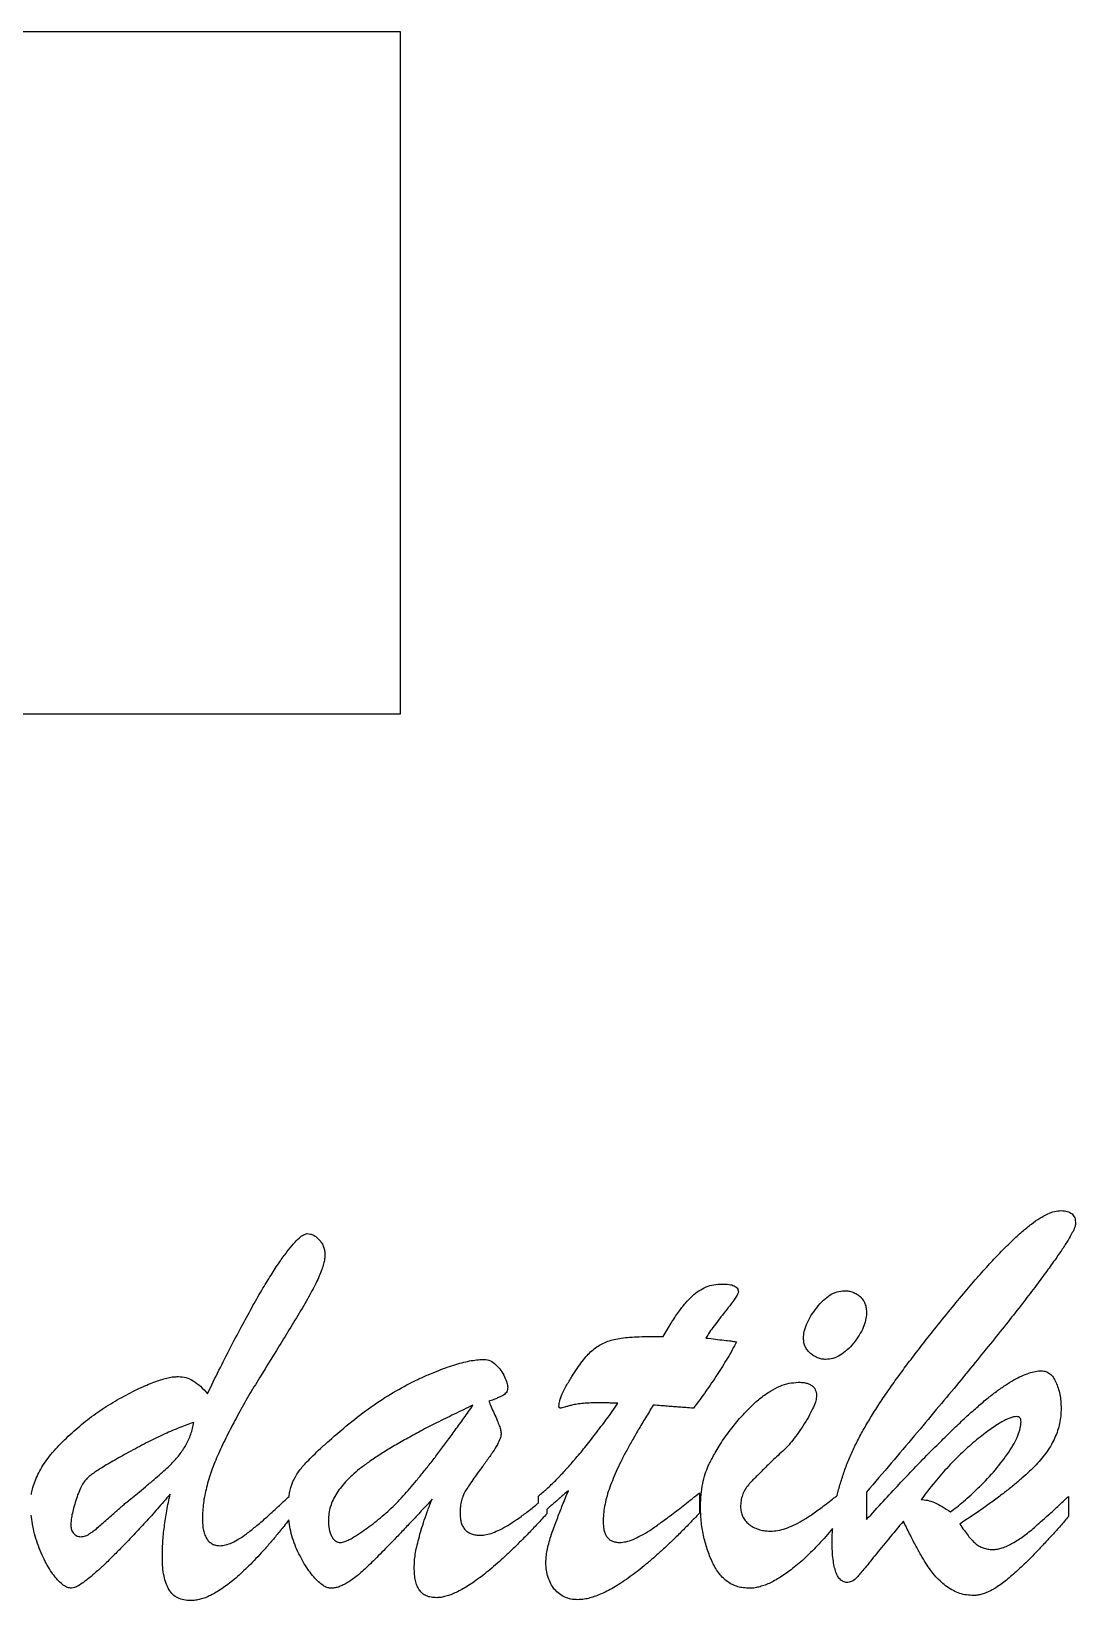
# Model space of a CAD drawing. Header units: millimetres. Extents: x 0 to 216, y -15 to 156.
# Drawn here: x 110.07 to 118.94, y 120.72 to 134.05 of the extents above; entities that cross this region are included whole.
import ezdxf

# ---------------------------------------------------------------- set-up
doc = ezdxf.new("R2010")
doc.units = ezdxf.units.MM

msp = doc.modelspace()

# ---------------------------------------------------------------- linework, layer by layer
at = {"color": 7, "linetype": 'Continuous', "lineweight": 25}
for p, q in [((102.8, 134.048), (113.2, 134.048)), ((113.2, 134.048), (113.2, 128.248)), ((113.2, 128.248), (102.8, 128.248)), ((115.324, 122.96), (115.434, 122.96)), ((114.374, 121.547), (114.374, 121.605)), ((115.742, 121.633), (115.742, 121.46)), ((117.16, 121.638), (117.16, 121.405)), ((118.876, 121.602), (118.876, 121.432)), ((114.444, 121.491), (114.444, 121.453))]:
    msp.add_line(p, q, dxfattribs=at)
for points, knots in [([(117.72, 123.001), (117.765, 123.057), (117.852, 123.165), (117.978, 123.317), (118.094, 123.453), (118.201, 123.574), (118.301, 123.679), (118.392, 123.772), (118.478, 123.849), (118.556, 123.914), (118.628, 123.965), (118.695, 124.001), (118.755, 124.025), (118.794, 124.028), (118.812, 124.03)], [0, 0, 0, 0, 0.142015, 0.271451, 0.388717, 0.494175, 0.588589, 0.673806, 0.749613, 0.815801, 0.873407, 0.923089, 0.96436, 1, 1, 1, 1]), ([(118.812, 124.03), (118.831, 124.029), (118.864, 124.027), (118.907, 124.006), (118.932, 123.966), (118.934, 123.936), (118.935, 123.919)], [0, 0, 0, 0, 0.288603, 0.521307, 0.742768, 1, 1, 1, 1]), ([(118.935, 123.919), (118.934, 123.909), (118.929, 123.882), (118.904, 123.836), (118.869, 123.774), (118.819, 123.696), (118.755, 123.604), (118.676, 123.496), (118.585, 123.372), (118.478, 123.233), (118.359, 123.08), (118.225, 122.914), (118.079, 122.734), (117.921, 122.54), (117.749, 122.334), (117.564, 122.113), (117.366, 121.88), (117.23, 121.72), (117.16, 121.638)], [0, 0, 0, 0, 0.0110008, 0.0285908, 0.0533604, 0.085058, 0.1238765, 0.1698497, 0.2230508, 0.2834348, 0.3506438, 0.4241108, 0.504046, 0.5904525, 0.683131, 0.7822859, 0.8880878, 1, 1, 1, 1]), ([(111.564, 122.474), (111.596, 122.541), (111.659, 122.671), (111.755, 122.858), (111.847, 123.036), (111.936, 123.199), (112.021, 123.348), (112.099, 123.477), (112.17, 123.586), (112.234, 123.675), (112.289, 123.743), (112.336, 123.792), (112.374, 123.825), (112.4, 123.832), (112.41, 123.835)], [0, 0, 0, 0, 0.137241, 0.267762, 0.390534, 0.507069, 0.61363, 0.706894, 0.787189, 0.854389, 0.90906, 0.950869, 0.980711, 1, 1, 1, 1]), ([(112.41, 123.835), (112.419, 123.834), (112.438, 123.832), (112.465, 123.822), (112.491, 123.804), (112.514, 123.78), (112.536, 123.753), (112.55, 123.722), (112.56, 123.689), (112.561, 123.667), (112.561, 123.656)], [0, 0, 0, 0, 0.107625, 0.218183, 0.337293, 0.4713, 0.608698, 0.739827, 0.869172, 1, 1, 1, 1]), ([(112.561, 123.656), (112.561, 123.644), (112.559, 123.617), (112.549, 123.575), (112.534, 123.527), (112.512, 123.472), (112.485, 123.412), (112.45, 123.347), (112.411, 123.275), (112.319, 123.118), (112.175, 122.882), (112.014, 122.623), (111.89, 122.419), (111.806, 122.266), (111.728, 122.116), (111.657, 121.968), (111.596, 121.823), (111.554, 121.682), (111.526, 121.546), (111.522, 121.457), (111.521, 121.414)], [0, 0, 0, 0, 0.01465, 0.031773, 0.052167, 0.075381, 0.101787, 0.131579, 0.164253, 0.20051, 0.349801, 0.495919, 0.567122, 0.636695, 0.70485, 0.771241, 0.834275, 0.893066, 0.948185, 1, 1, 1, 1]), ([(115.434, 122.96), (115.455, 122.998), (115.496, 123.069), (115.56, 123.163), (115.618, 123.242), (115.677, 123.303), (115.735, 123.35), (115.797, 123.383), (115.863, 123.403), (115.909, 123.405), (115.931, 123.406)], [0, 0, 0, 0, 0.185679, 0.348565, 0.487444, 0.604478, 0.707686, 0.805411, 0.902276, 1, 1, 1, 1]), ([(116.072, 123.342), (116.07, 123.335), (116.065, 123.314), (116.041, 123.28), (116.007, 123.231), (115.961, 123.174), (115.912, 123.112), (115.867, 123.053), (115.828, 122.999), (115.806, 122.963), (115.796, 122.947)], [0, 0, 0, 0, 0.047682, 0.131441, 0.255208, 0.416348, 0.588512, 0.742091, 0.880645, 1, 1, 1, 1]), ([(115.931, 123.406), (115.952, 123.405), (115.988, 123.405), (116.033, 123.394), (116.066, 123.373), (116.07, 123.352), (116.072, 123.342)], [0, 0, 0, 0, 0.363888, 0.633669, 0.825588, 1, 1, 1, 1]), ([(116.625, 122.944), (116.626, 122.964), (116.629, 123.007), (116.653, 123.071), (116.688, 123.139), (116.736, 123.205), (116.79, 123.267), (116.848, 123.314), (116.909, 123.343), (116.951, 123.347), (116.971, 123.349)], [0, 0, 0, 0, 0.105457, 0.222894, 0.354594, 0.503997, 0.652367, 0.781838, 0.894019, 1, 1, 1, 1]), ([(116.971, 123.349), (116.984, 123.348), (117.009, 123.347), (117.045, 123.338), (117.077, 123.322), (117.107, 123.301), (117.131, 123.273), (117.148, 123.239), (117.159, 123.2), (117.159, 123.172), (117.16, 123.158)], [0, 0, 0, 0, 0.128311, 0.24755, 0.365329, 0.483721, 0.602881, 0.72403, 0.856681, 1, 1, 1, 1]), ([(117.16, 123.158), (117.158, 123.138), (117.155, 123.096), (117.133, 123.033), (117.097, 122.969), (117.051, 122.903), (116.998, 122.844), (116.939, 122.8), (116.877, 122.77), (116.834, 122.767), (116.813, 122.766)], [0, 0, 0, 0, 0.104356, 0.220566, 0.350666, 0.498547, 0.645242, 0.772319, 0.888631, 1, 1, 1, 1]), ([(114.659, 122.62), (114.674, 122.643), (114.701, 122.687), (114.744, 122.747), (114.785, 122.797), (114.826, 122.839), (114.869, 122.872), (114.915, 122.9), (114.964, 122.921), (115.019, 122.936), (115.081, 122.947), (115.152, 122.955), (115.234, 122.959), (115.293, 122.96), (115.324, 122.96)], [0, 0, 0, 0, 0.1024516, 0.1936137, 0.2751792, 0.3463398, 0.4126212, 0.479052, 0.5453742, 0.6144915, 0.6906627, 0.7805152, 0.8832084, 1, 1, 1, 1]), ([(115.796, 122.947), (115.823, 122.944), (115.874, 122.938), (115.946, 122.929), (116.006, 122.923), (116.041, 122.918), (116.057, 122.916)], [0, 0, 0, 0, 0.313991, 0.59004, 0.822416, 1, 1, 1, 1]), ([(116.813, 122.766), (116.802, 122.766), (116.779, 122.767), (116.747, 122.778), (116.715, 122.793), (116.684, 122.815), (116.658, 122.841), (116.639, 122.873), (116.627, 122.907), (116.626, 122.932), (116.625, 122.944)], [0, 0, 0, 0, 0.117025, 0.236011, 0.356841, 0.489859, 0.622851, 0.746408, 0.869538, 1, 1, 1, 1]), ([(116.912, 121.61), (116.915, 121.627), (116.928, 121.679), (116.954, 121.765), (116.99, 121.87), (117.034, 121.973), (117.084, 122.076), (117.14, 122.18), (117.204, 122.287), (117.274, 122.399), (117.353, 122.513), (117.437, 122.631), (117.527, 122.752), (117.622, 122.876), (117.687, 122.959), (117.72, 123.001)], [0.1970855, 0.1970855, 0.1970855, 0.1970855, 0.2218376, 0.2766843, 0.3312622, 0.3867036, 0.442698, 0.5009092, 0.5624238, 0.6278233, 0.6965448, 0.7685282, 0.8429714, 0.9202002, 1, 1, 1, 1]), ([(116.057, 122.916), (116.032, 122.869), (115.98, 122.774), (115.891, 122.635), (115.796, 122.492), (115.726, 122.398), (115.69, 122.351)], [0, 0, 0, 0, 0.235937, 0.480293, 0.735792, 1, 1, 1, 1]), ([(112.596, 122.074), (112.659, 122.129), (112.782, 122.237), (112.972, 122.379), (113.16, 122.499), (113.315, 122.58), (113.435, 122.635), (113.519, 122.669), (113.598, 122.699), (113.671, 122.723), (113.739, 122.741), (113.802, 122.756), (113.86, 122.763), (113.897, 122.765), (113.914, 122.766)], [0, 0, 0, 0, 0.167326, 0.324, 0.470183, 0.607335, 0.671794, 0.731437, 0.786707, 0.837966, 0.884226, 0.926846, 0.965315, 1, 1, 1, 1]), ([(113.914, 122.766), (113.932, 122.763), (113.969, 122.758), (114.016, 122.72), (114.057, 122.674), (114.085, 122.62), (114.107, 122.572), (114.111, 122.542), (114.113, 122.53)], [0, 0, 0, 0, 0.1605, 0.335731, 0.53023, 0.723208, 0.889703, 1, 1, 1, 1]), ([(117.16, 121.405), (117.207, 121.456), (117.299, 121.557), (117.433, 121.702), (117.561, 121.836), (117.681, 121.961), (117.796, 122.074), (117.901, 122.178), (118.001, 122.272), (118.093, 122.355), (118.179, 122.429), (118.26, 122.492), (118.337, 122.546), (118.408, 122.59), (118.474, 122.624), (118.536, 122.649), (118.592, 122.666), (118.629, 122.668), (118.646, 122.668)], [0, 0, 0, 0, 0.106208, 0.206147, 0.299803, 0.387468, 0.46861, 0.543786, 0.612749, 0.675251, 0.732155, 0.784127, 0.831508, 0.873898, 0.911315, 0.944382, 0.973801, 1, 1, 1, 1]), ([(118.646, 122.668), (118.659, 122.667), (118.684, 122.665), (118.718, 122.645), (118.748, 122.614), (118.77, 122.571), (118.788, 122.522), (118.804, 122.468), (118.81, 122.41), (118.812, 122.37), (118.812, 122.349)], [0, 0, 0, 0, 0.095807, 0.190834, 0.29591, 0.419425, 0.555616, 0.695583, 0.843504, 1, 1, 1, 1]), ([(110.068, 121.617), (110.071, 121.632), (110.078, 121.668), (110.096, 121.726), (110.123, 121.788), (110.156, 121.851), (110.199, 121.913), (110.247, 121.976), (110.324, 122.059), (110.428, 122.158), (110.561, 122.268), (110.704, 122.368), (110.828, 122.44), (110.927, 122.491), (110.997, 122.526), (111.062, 122.554), (111.122, 122.578), (111.178, 122.596), (111.229, 122.609), (111.274, 122.619), (111.304, 122.619), (111.317, 122.62)], [0.044796, 0.044796, 0.044796, 0.044796, 0.071149, 0.1082204, 0.1467754, 0.1870178, 0.2297156, 0.2750392, 0.3230945, 0.4218848, 0.520497, 0.6186293, 0.7178644, 0.7656386, 0.8099272, 0.8504129, 0.8871116, 0.920342, 0.9502335, 0.9766123, 1, 1, 1, 1]), ([(111.317, 122.62), (111.339, 122.618), (111.382, 122.614), (111.446, 122.584), (111.508, 122.537), (111.545, 122.496), (111.564, 122.474)], [0, 0, 0, 0, 0.215417, 0.443105, 0.702033, 1, 1, 1, 1]), ([(114.113, 122.53), (114.112, 122.516), (114.109, 122.489), (114.082, 122.464), (114.054, 122.45), (114.026, 122.437), (113.992, 122.423), (113.966, 122.415), (113.952, 122.41)], [0, 0, 0, 0, 0.188284, 0.367976, 0.480046, 0.623705, 0.794701, 1, 1, 1, 1]), ([(114.548, 122.367), (114.55, 122.383), (114.554, 122.419), (114.578, 122.477), (114.612, 122.546), (114.642, 122.594), (114.659, 122.62)], [0, 0, 0, 0, 0.170559, 0.393615, 0.667553, 1, 1, 1, 1]), ([(115.916, 122.044), (115.946, 122.086), (116.002, 122.165), (116.089, 122.273), (116.175, 122.364), (116.259, 122.439), (116.342, 122.496), (116.422, 122.54), (116.501, 122.566), (116.554, 122.569), (116.579, 122.571)], [0, 0, 0, 0, 0.1744, 0.332092, 0.474317, 0.602646, 0.716604, 0.819333, 0.91281, 1, 1, 1, 1]), ([(116.579, 122.571), (116.592, 122.571), (116.614, 122.571), (116.647, 122.566), (116.674, 122.556), (116.696, 122.544), (116.714, 122.528), (116.726, 122.508), (116.734, 122.485), (116.735, 122.468), (116.735, 122.459)], [0, 0, 0, 0, 0.16705, 0.315106, 0.443762, 0.55893, 0.664685, 0.767894, 0.877852, 1, 1, 1, 1]), ([(113.952, 122.41), (113.959, 122.395), (113.974, 122.36), (113.998, 122.306), (114.022, 122.252), (114.041, 122.205), (114.054, 122.166), (114.056, 122.142), (114.057, 122.131)], [0, 0, 0, 0, 0.169387, 0.383119, 0.593507, 0.759957, 0.890078, 1, 1, 1, 1]), ([(114.374, 121.605), (114.398, 121.625), (114.448, 121.668), (114.524, 121.74), (114.603, 121.823), (114.684, 121.917), (114.772, 122.02), (114.86, 122.135), (114.955, 122.259), (115.017, 122.347), (115.049, 122.393)], [0, 0, 0, 0, 0.090584, 0.190776, 0.300757, 0.420251, 0.5498, 0.6897, 0.839354, 1, 1, 1, 1]), ([(114.892, 122.397), (114.868, 122.397), (114.822, 122.396), (114.759, 122.393), (114.705, 122.387), (114.674, 122.38), (114.659, 122.377)], [0, 0, 0, 0, 0.3108732, 0.5833095, 0.8114139, 1, 1, 1, 1]), ([(115.049, 122.393), (115.036, 122.394), (115.011, 122.395), (114.974, 122.395), (114.935, 122.398), (114.907, 122.397), (114.892, 122.397)], [0, 0, 0, 0, 0.242988, 0.475889, 0.713788, 1, 1, 1, 1]), ([(116.735, 122.459), (116.734, 122.444), (116.731, 122.41), (116.707, 122.356), (116.676, 122.29), (116.632, 122.218), (116.584, 122.146), (116.537, 122.082), (116.494, 122.029), (116.463, 122), (116.449, 121.987)], [0, 0, 0, 0, 0.079411, 0.181963, 0.312993, 0.471165, 0.632544, 0.774147, 0.896404, 1, 1, 1, 1]), ([(113.818, 122.377), (113.765, 122.351), (113.662, 122.302), (113.513, 122.229), (113.377, 122.159), (113.253, 122.091), (113.141, 122.027), (113.04, 121.966), (112.952, 121.906), (112.874, 121.851), (112.807, 121.796), (112.749, 121.741), (112.701, 121.686), (112.661, 121.63), (112.629, 121.573), (112.607, 121.516), (112.593, 121.458), (112.591, 121.42), (112.59, 121.401)], [0, 0, 0, 0, 0.10879, 0.20987, 0.303681, 0.390049, 0.469421, 0.541842, 0.606851, 0.664806, 0.717324, 0.765675, 0.810824, 0.852506, 0.891849, 0.929245, 0.965009, 1, 1, 1, 1]), ([(112.791, 121.247), (112.835, 121.275), (112.924, 121.332), (113.05, 121.433), (113.171, 121.544), (113.266, 121.648), (113.34, 121.739), (113.401, 121.812), (113.464, 121.892), (113.53, 121.978), (113.598, 122.069), (113.669, 122.167), (113.743, 122.269), (113.793, 122.34), (113.818, 122.377)], [0, 0, 0, 0, 0.1025271, 0.2068944, 0.3134057, 0.4227338, 0.4805546, 0.5422973, 0.6083552, 0.6787405, 0.7527725, 0.8308606, 0.9135941, 1, 1, 1, 1]), ([(114.659, 122.377), (114.649, 122.374), (114.628, 122.37), (114.6, 122.36), (114.577, 122.355), (114.561, 122.35), (114.549, 122.355), (114.549, 122.363), (114.548, 122.367)], [0, 0, 0, 0, 0.264998, 0.515451, 0.711959, 0.836091, 0.904714, 1, 1, 1, 1]), ([(115.349, 122.377), (115.327, 122.341), (115.284, 122.271), (115.223, 122.169), (115.168, 122.073), (115.118, 121.983), (115.073, 121.897), (115.035, 121.815), (115.002, 121.737), (114.973, 121.662), (114.951, 121.59), (114.936, 121.52), (114.925, 121.452), (114.924, 121.408), (114.924, 121.386)], [0, 0, 0, 0, 0.115956, 0.224624, 0.326621, 0.421036, 0.508858, 0.592021, 0.669739, 0.742678, 0.811174, 0.87673, 0.939358, 1, 1, 1, 1]), ([(115.69, 122.351), (115.668, 122.353), (115.628, 122.356), (115.572, 122.36), (115.521, 122.364), (115.469, 122.368), (115.412, 122.373), (115.371, 122.375), (115.349, 122.377)], [0, 0, 0, 0, 0.191619, 0.3519, 0.494463, 0.641454, 0.804118, 1, 1, 1, 1]), ([(118.436, 122.28), (118.427, 122.279), (118.407, 122.277), (118.375, 122.267), (118.339, 122.251), (118.298, 122.23), (118.254, 122.201), (118.204, 122.167), (118.151, 122.126), (118.072, 122.064), (117.971, 121.975), (117.853, 121.855), (117.736, 121.722), (117.662, 121.625), (117.624, 121.575)], [0, 0, 0, 0, 0.025187, 0.054893, 0.091325, 0.133007, 0.181433, 0.236407, 0.29746, 0.365769, 0.512102, 0.666004, 0.828624, 1, 1, 1, 1]), ([(118.812, 122.349), (118.812, 122.328), (118.811, 122.286), (118.801, 122.222), (118.784, 122.16), (118.76, 122.1), (118.73, 122.04), (118.694, 121.982), (118.65, 121.925), (118.6, 121.869), (118.543, 121.813), (118.479, 121.755), (118.409, 121.695), (118.331, 121.634), (118.247, 121.569), (118.154, 121.503), (118.056, 121.435), (117.987, 121.39), (117.952, 121.367)], [0, 0, 0, 0, 0.0469629, 0.0938792, 0.1407524, 0.1881449, 0.2368454, 0.2875167, 0.3401237, 0.394709, 0.4531517, 0.5164119, 0.5841318, 0.6568696, 0.7353888, 0.8186146, 0.9069131, 1, 1, 1, 1]), ([(118.472, 122.236), (118.472, 122.243), (118.471, 122.254), (118.465, 122.269), (118.451, 122.278), (118.441, 122.279), (118.436, 122.28)], [0, 0, 0, 0, 0.297244, 0.534817, 0.747636, 1, 1, 1, 1]), ([(111.449, 122.231), (111.409, 122.217), (111.326, 122.187), (111.197, 122.131), (111.058, 122.064), (110.939, 122.001), (110.843, 121.948), (110.778, 121.911), (110.719, 121.878), (110.669, 121.847), (110.627, 121.82), (110.592, 121.796), (110.564, 121.776), (110.549, 121.762), (110.542, 121.756)], [0, 0, 0, 0, 0.123762, 0.259596, 0.409748, 0.573473, 0.654559, 0.727749, 0.793327, 0.850394, 0.899621, 0.941056, 0.974332, 1, 1, 1, 1]), ([(110.842, 121.521), (110.851, 121.53), (110.875, 121.55), (110.917, 121.585), (110.973, 121.631), (111.038, 121.684), (111.105, 121.741), (111.166, 121.793), (111.216, 121.838), (111.27, 121.889), (111.327, 121.953), (111.382, 122.037), (111.426, 122.129), (111.442, 122.197), (111.449, 122.231)], [0, 0, 0, 0, 0.039488, 0.0976, 0.172709, 0.266442, 0.362922, 0.446896, 0.517795, 0.576259, 0.679897, 0.783732, 0.889712, 1, 1, 1, 1]), ([(114.057, 122.131), (114.055, 122.119), (114.05, 122.088), (114.023, 122.037), (113.984, 121.973), (113.932, 121.902), (113.878, 121.827), (113.829, 121.761), (113.791, 121.705), (113.759, 121.658), (113.735, 121.614), (113.72, 121.566), (113.71, 121.515), (113.709, 121.479), (113.708, 121.461)], [0, 0, 0, 0, 0.0494, 0.122324, 0.219396, 0.342725, 0.468584, 0.576069, 0.664845, 0.735534, 0.796953, 0.860365, 0.927782, 1, 1, 1, 1]), ([(117.873, 121.471), (117.891, 121.484), (117.929, 121.512), (117.986, 121.561), (118.051, 121.618), (118.143, 121.705), (118.254, 121.823), (118.351, 121.949), (118.413, 122.048), (118.446, 122.116), (118.467, 122.178), (118.471, 122.218), (118.472, 122.236)], [0, 0, 0, 0, 0.065613, 0.142178, 0.228291, 0.326199, 0.526931, 0.716885, 0.804104, 0.879689, 0.944513, 1, 1, 1, 1]), ([(112.257, 121.602), (112.258, 121.616), (112.263, 121.645), (112.277, 121.702), (112.309, 121.774), (112.359, 121.842), (112.413, 121.901), (112.464, 121.953), (112.526, 122.011), (112.571, 122.052), (112.596, 122.074)], [0.1606942, 0.1606942, 0.1606942, 0.1606942, 0.2217152, 0.2835158, 0.4086377, 0.5530103, 0.6394335, 0.7431522, 0.8628045, 1, 1, 1, 1]), ([(115.75, 121.521), (115.751, 121.553), (115.753, 121.617), (115.768, 121.708), (115.788, 121.789), (115.811, 121.85), (115.833, 121.897), (115.857, 121.938), (115.883, 121.989), (115.905, 122.025), (115.916, 122.044)], [0, 0, 0, 0, 0.174658, 0.342885, 0.496217, 0.624269, 0.690696, 0.776056, 0.878487, 1, 1, 1, 1]), ([(116.449, 121.987), (116.431, 121.971), (116.397, 121.939), (116.349, 121.893), (116.305, 121.851), (116.266, 121.813), (116.232, 121.779), (116.203, 121.749), (116.179, 121.723), (116.153, 121.694), (116.127, 121.659), (116.105, 121.613), (116.093, 121.564), (116.091, 121.531), (116.09, 121.514)], [0, 0, 0, 0, 0.118807, 0.228771, 0.327285, 0.416114, 0.495264, 0.562988, 0.62197, 0.670412, 0.754269, 0.835494, 0.916336, 1, 1, 1, 1]), ([(110.542, 121.756), (110.533, 121.746), (110.513, 121.724), (110.489, 121.681), (110.465, 121.628), (110.445, 121.567), (110.428, 121.505), (110.413, 121.448), (110.405, 121.4), (110.404, 121.371), (110.403, 121.357)], [0, 0, 0, 0, 0.095434, 0.208984, 0.344516, 0.501836, 0.658198, 0.794743, 0.907671, 1, 1, 1, 1]), ([(111.247, 121.62), (111.21, 121.579), (111.141, 121.498), (111.038, 121.383), (110.941, 121.279), (110.851, 121.183), (110.766, 121.1), (110.692, 121.025), (110.623, 120.964), (110.565, 120.912), (110.514, 120.874), (110.472, 120.845), (110.439, 120.826), (110.418, 120.823), (110.41, 120.821)], [0, 0, 0, 0, 0.141796, 0.2737906, 0.3964498, 0.5098401, 0.6121376, 0.7024589, 0.7808815, 0.8478894, 0.9027613, 0.9459586, 0.9780164, 1, 1, 1, 1]), ([(111.181, 121.086), (111.181, 121.128), (111.182, 121.214), (111.197, 121.346), (111.216, 121.482), (111.236, 121.573), (111.247, 121.62)], [0, 0, 0, 0, 0.235053, 0.479615, 0.734294, 1, 1, 1, 1]), ([(111.67, 121.183), (111.686, 121.185), (111.721, 121.188), (111.775, 121.209), (111.834, 121.241), (111.9, 121.287), (111.977, 121.348), (112.066, 121.425), (112.161, 121.512), (112.226, 121.573), (112.257, 121.602)], [0, 0, 0, 0, 0.0629257, 0.136577, 0.2243565, 0.3271393, 0.4520235, 0.6059267, 0.7882888, 0.9547804, 0.9547804, 0.9547804, 0.9547804]), ([(114.437, 121.04), (114.438, 121.056), (114.439, 121.091), (114.448, 121.144), (114.461, 121.202), (114.48, 121.266), (114.506, 121.34), (114.54, 121.429), (114.581, 121.535), (114.612, 121.611), (114.629, 121.651)], [0, 0, 0, 0, 0.075564, 0.160299, 0.250997, 0.351764, 0.471488, 0.618912, 0.794783, 1, 1, 1, 1]), ([(114.629, 121.651), (114.617, 121.641), (114.593, 121.622), (114.559, 121.591), (114.528, 121.563), (114.498, 121.537), (114.47, 121.513), (114.452, 121.498), (114.444, 121.491)], [0, 0, 0, 0, 0.140555, 0.2759945, 0.4002288, 0.5166187, 0.629835, 0.7246533, 0.7246533, 0.7246533, 0.7246533]), ([(115.065, 121.21), (115.082, 121.212), (115.121, 121.215), (115.182, 121.236), (115.248, 121.27), (115.325, 121.315), (115.41, 121.376), (115.509, 121.449), (115.622, 121.536), (115.7, 121.599), (115.742, 121.633)], [0, 0, 0, 0, 0.065442, 0.143371, 0.235485, 0.343873, 0.473006, 0.624991, 0.800686, 1, 1, 1, 1]), ([(116.343, 121.307), (116.364, 121.308), (116.408, 121.31), (116.475, 121.329), (116.544, 121.356), (116.618, 121.397), (116.698, 121.449), (116.788, 121.514), (116.86, 121.569), (116.902, 121.603), (116.912, 121.61)], [0, 0, 0, 0, 0.0828463, 0.1721019, 0.2694373, 0.3766809, 0.4997284, 0.6451808, 0.8118884, 0.8582028, 0.8582028, 0.8582028, 0.8582028]), ([(118.231, 121.151), (118.245, 121.151), (118.273, 121.152), (118.314, 121.165), (118.358, 121.18), (118.418, 121.214), (118.496, 121.264), (118.574, 121.327), (118.643, 121.39), (118.71, 121.448), (118.789, 121.521), (118.846, 121.574), (118.876, 121.602)], [0, 0, 0, 0, 0.050425, 0.103349, 0.160979, 0.223371, 0.360466, 0.509668, 0.598381, 0.709943, 0.843577, 1, 1, 1, 1]), ([(110.49, 121.259), (110.503, 121.26), (110.531, 121.265), (110.566, 121.286), (110.598, 121.31), (110.631, 121.336), (110.669, 121.37), (110.713, 121.407), (110.755, 121.445), (110.792, 121.478), (110.82, 121.502), (110.835, 121.516), (110.842, 121.521)], [0, 0, 0, 0, 0.085531, 0.194185, 0.266362, 0.360116, 0.475316, 0.613522, 0.749163, 0.859381, 0.943045, 1, 1, 1, 1]), ([(113.471, 121.577), (113.44, 121.544), (113.382, 121.48), (113.296, 121.389), (113.218, 121.305), (113.145, 121.229), (113.078, 121.16), (113.017, 121.098), (112.961, 121.044), (112.913, 120.996), (112.867, 120.955), (112.825, 120.919), (112.784, 120.889), (112.745, 120.865), (112.709, 120.845), (112.674, 120.831), (112.64, 120.823), (112.619, 120.822), (112.608, 120.821)], [0, 0, 0, 0, 0.115484, 0.222632, 0.321921, 0.412407, 0.49504, 0.570277, 0.636283, 0.694447, 0.746217, 0.79394, 0.83742, 0.876721, 0.912049, 0.944292, 0.97311, 1, 1, 1, 1]), ([(113.319, 120.997), (113.32, 121.015), (113.321, 121.052), (113.328, 121.111), (113.34, 121.175), (113.358, 121.244), (113.379, 121.32), (113.405, 121.401), (113.435, 121.487), (113.458, 121.546), (113.471, 121.577)], [0, 0, 0, 0, 0.087151, 0.184975, 0.294117, 0.412255, 0.542079, 0.683751, 0.836201, 1, 1, 1, 1]), ([(114.444, 121.453), (114.418, 121.425), (114.366, 121.369), (114.29, 121.287), (114.215, 121.213), (114.145, 121.143), (114.076, 121.079), (114.011, 121.02), (113.948, 120.967), (113.888, 120.92), (113.831, 120.878), (113.777, 120.842), (113.726, 120.811), (113.677, 120.787), (113.632, 120.766), (113.589, 120.753), (113.548, 120.743), (113.522, 120.742), (113.51, 120.741)], [0, 0, 0, 0, 0.097998, 0.191476, 0.279077, 0.362638, 0.44085, 0.514186, 0.583165, 0.646466, 0.706067, 0.760161, 0.809735, 0.855481, 0.897025, 0.935, 0.968767, 1, 1, 1, 1]), ([(113.708, 121.461), (113.709, 121.446), (113.71, 121.418), (113.717, 121.379), (113.731, 121.345), (113.751, 121.318), (113.776, 121.297), (113.807, 121.282), (113.843, 121.273), (113.869, 121.272), (113.883, 121.272)], [0, 0, 0, 0, 0.1497503, 0.2836167, 0.403688, 0.5159934, 0.6238385, 0.7355812, 0.8605266, 1, 1, 1, 1]), ([(113.883, 121.272), (113.899, 121.273), (113.934, 121.275), (113.989, 121.293), (114.05, 121.319), (114.116, 121.357), (114.19, 121.404), (114.269, 121.462), (114.331, 121.511), (114.366, 121.541), (114.374, 121.547)], [0, 0, 0, 0, 0.0725188, 0.1583226, 0.2577696, 0.3730011, 0.5037437, 0.6520341, 0.8165946, 0.8597682, 0.8597682, 0.8597682, 0.8597682]), ([(115.742, 121.46), (115.713, 121.43), (115.658, 121.372), (115.575, 121.289), (115.496, 121.211), (115.419, 121.139), (115.345, 121.073), (115.274, 121.013), (115.205, 120.958), (115.139, 120.909), (115.076, 120.865), (115.015, 120.828), (114.957, 120.796), (114.902, 120.77), (114.85, 120.75), (114.8, 120.735), (114.753, 120.726), (114.723, 120.725), (114.708, 120.724)], [0, 0, 0, 0, 0.095106, 0.186038, 0.271575, 0.353423, 0.429934, 0.502035, 0.570173, 0.633942, 0.693066, 0.748153, 0.798859, 0.845614, 0.889122, 0.928887, 0.965862, 1, 1, 1, 1]), ([(116.165, 120.821), (116.148, 120.822), (116.115, 120.824), (116.067, 120.833), (116.022, 120.851), (115.981, 120.875), (115.943, 120.907), (115.909, 120.945), (115.878, 120.99), (115.842, 121.059), (115.805, 121.153), (115.774, 121.271), (115.753, 121.394), (115.751, 121.478), (115.75, 121.521)], [0, 0, 0, 0, 0.056658, 0.110905, 0.163521, 0.2153, 0.269827, 0.326554, 0.385969, 0.450853, 0.585213, 0.720637, 0.858166, 1, 1, 1, 1]), ([(116.09, 121.514), (116.091, 121.5), (116.093, 121.472), (116.107, 121.432), (116.129, 121.396), (116.16, 121.365), (116.198, 121.339), (116.242, 121.321), (116.291, 121.309), (116.325, 121.308), (116.343, 121.307)], [0, 0, 0, 0, 0.117362, 0.227411, 0.342494, 0.461856, 0.587854, 0.716731, 0.851682, 1, 1, 1, 1]), ([(117.624, 121.575), (117.642, 121.574), (117.68, 121.57), (117.741, 121.55), (117.806, 121.516), (117.849, 121.487), (117.873, 121.471)], [0, 0, 0, 0, 0.19593, 0.425965, 0.690413, 1, 1, 1, 1]), ([(110.41, 120.821), (110.398, 120.823), (110.373, 120.826), (110.336, 120.848), (110.298, 120.883), (110.259, 120.93), (110.22, 120.986), (110.184, 121.051), (110.15, 121.123), (110.12, 121.202), (110.094, 121.284), (110.077, 121.365), (110.069, 121.418), (110.067, 121.442)], [0, 0, 0, 0, 0.0406146, 0.0899816, 0.1502132, 0.223976, 0.3065086, 0.3947866, 0.4898492, 0.5906165, 0.6947368, 0.7974374, 0.8856953, 0.8856953, 0.8856953, 0.8856953]), ([(110.403, 121.357), (110.404, 121.344), (110.406, 121.318), (110.426, 121.285), (110.455, 121.262), (110.478, 121.26), (110.49, 121.259)], [0, 0, 0, 0, 0.2723399, 0.5253491, 0.7624487, 1, 1, 1, 1]), ([(112.254, 121.402), (112.241, 121.384), (112.206, 121.34), (112.149, 121.27), (112.085, 121.193), (112.022, 121.123), (111.961, 121.058), (111.903, 120.999), (111.847, 120.945), (111.792, 120.897), (111.739, 120.855), (111.688, 120.818), (111.639, 120.787), (111.592, 120.761), (111.547, 120.741), (111.504, 120.727), (111.462, 120.718), (111.435, 120.717), (111.422, 120.716)], [0.0391999, 0.0391999, 0.0391999, 0.0391999, 0.096488, 0.1876075, 0.2748299, 0.3562589, 0.4333842, 0.5058036, 0.5735638, 0.6367774, 0.6955979, 0.7504431, 0.8003102, 0.8470314, 0.8896323, 0.9291276, 0.9655402, 1, 1, 1, 1]), ([(111.521, 121.414), (111.521, 121.396), (111.522, 121.362), (111.528, 121.314), (111.541, 121.275), (111.556, 121.241), (111.578, 121.216), (111.604, 121.196), (111.635, 121.186), (111.658, 121.184), (111.67, 121.183)], [0, 0, 0, 0, 0.174256, 0.327882, 0.461292, 0.576437, 0.682561, 0.782619, 0.886538, 1, 1, 1, 1]), ([(112.608, 120.821), (112.598, 120.823), (112.575, 120.826), (112.542, 120.846), (112.504, 120.877), (112.464, 120.919), (112.424, 120.971), (112.384, 121.03), (112.348, 121.097), (112.314, 121.169), (112.285, 121.245), (112.266, 121.324), (112.257, 121.376), (112.254, 121.402)], [0, 0, 0, 0, 0.0378992, 0.0864488, 0.1460657, 0.2201225, 0.3035312, 0.3927715, 0.4873604, 0.5882899, 0.6919085, 0.7948824, 0.891471, 0.891471, 0.891471, 0.891471]), ([(112.59, 121.401), (112.591, 121.375), (112.593, 121.328), (112.611, 121.274), (112.631, 121.24), (112.65, 121.223), (112.67, 121.212), (112.685, 121.211), (112.693, 121.21)], [0, 0, 0, 0, 0.320258, 0.592598, 0.710271, 0.809613, 0.906623, 1, 1, 1, 1]), ([(114.924, 121.386), (114.924, 121.372), (114.925, 121.346), (114.932, 121.31), (114.941, 121.279), (114.958, 121.254), (114.978, 121.233), (115.003, 121.219), (115.033, 121.212), (115.054, 121.211), (115.065, 121.21)], [0, 0, 0, 0, 0.159733, 0.301068, 0.426234, 0.539278, 0.647876, 0.756313, 0.869512, 1, 1, 1, 1]), ([(116.872, 121.328), (116.834, 121.283), (116.76, 121.199), (116.648, 121.084), (116.553, 121.004), (116.481, 120.949), (116.43, 120.916), (116.381, 120.886), (116.334, 120.863), (116.289, 120.844), (116.246, 120.832), (116.205, 120.822), (116.178, 120.822), (116.165, 120.821)], [0.183231, 0.183231, 0.183231, 0.183231, 0.3442657, 0.4924724, 0.6248736, 0.6850365, 0.7408515, 0.79268, 0.8409481, 0.8853004, 0.926052, 0.9644259, 1, 1, 1, 1]), ([(117.473, 121.392), (117.431, 121.341), (117.349, 121.243), (117.252, 121.124), (117.183, 121.038), (117.142, 120.986), (117.107, 120.947), (117.077, 120.911), (117.045, 120.88), (117.015, 120.873), (117.002, 120.87)], [0, 0, 0, 0, 0.280494, 0.5385236, 0.651231, 0.744876, 0.8185081, 0.872397, 0.9461536, 1, 1, 1, 1]), ([(118.071, 120.76), (118.051, 120.761), (118.01, 120.762), (117.952, 120.776), (117.896, 120.8), (117.843, 120.832), (117.795, 120.873), (117.748, 120.919), (117.704, 120.974), (117.662, 121.036), (117.62, 121.108), (117.573, 121.191), (117.524, 121.287), (117.491, 121.355), (117.473, 121.392)], [0, 0, 0, 0, 0.066293, 0.131637, 0.196092, 0.262842, 0.331508, 0.402795, 0.478553, 0.558777, 0.64806, 0.751277, 0.868435, 1, 1, 1, 1]), ([(117.952, 121.367), (117.964, 121.349), (117.987, 121.316), (118.02, 121.27), (118.053, 121.233), (118.083, 121.202), (118.115, 121.179), (118.151, 121.163), (118.19, 121.152), (118.217, 121.151), (118.231, 121.151)], [0, 0, 0, 0, 0.172244, 0.325935, 0.459528, 0.572551, 0.675462, 0.779084, 0.884951, 1, 1, 1, 1]), ([(118.876, 121.432), (118.853, 121.405), (118.808, 121.352), (118.74, 121.277), (118.676, 121.207), (118.614, 121.142), (118.556, 121.081), (118.5, 121.026), (118.447, 120.977), (118.397, 120.931), (118.35, 120.891), (118.305, 120.856), (118.26, 120.827), (118.219, 120.802), (118.179, 120.784), (118.142, 120.77), (118.106, 120.762), (118.082, 120.76), (118.071, 120.76)], [0, 0, 0, 0, 0.099747, 0.194354, 0.283369, 0.367327, 0.446236, 0.519103, 0.587475, 0.650864, 0.708371, 0.7621, 0.811378, 0.855986, 0.896687, 0.934453, 0.968602, 1, 1, 1, 1]), ([(112.693, 121.21), (112.698, 121.211), (112.712, 121.212), (112.733, 121.22), (112.76, 121.231), (112.78, 121.241), (112.791, 121.247)], [0, 0, 0, 0, 0.1603138, 0.3795504, 0.6544863, 1, 1, 1, 1]), ([(117.002, 120.87), (116.991, 120.871), (116.969, 120.872), (116.94, 120.891), (116.915, 120.92), (116.898, 120.96), (116.885, 121.01), (116.875, 121.07), (116.869, 121.139), (116.868, 121.189), (116.868, 121.215)], [0, 0, 0, 0, 0.081676, 0.162378, 0.251444, 0.357114, 0.48356, 0.631809, 0.80307, 1, 1, 1, 1]), ([(111.422, 120.716), (111.402, 120.717), (111.364, 120.719), (111.311, 120.737), (111.267, 120.767), (111.234, 120.81), (111.21, 120.864), (111.193, 120.928), (111.182, 121.003), (111.181, 121.057), (111.181, 121.086)], [0, 0, 0, 0, 0.1202, 0.227433, 0.32863, 0.431945, 0.547081, 0.678919, 0.828776, 1, 1, 1, 1]), ([(113.51, 120.741), (113.494, 120.742), (113.464, 120.743), (113.422, 120.755), (113.388, 120.776), (113.361, 120.806), (113.342, 120.844), (113.328, 120.888), (113.321, 120.94), (113.32, 120.978), (113.319, 120.997)], [0, 0, 0, 0, 0.131085, 0.245917, 0.352994, 0.45722, 0.569476, 0.695439, 0.838001, 1, 1, 1, 1]), ([(114.708, 120.724), (114.688, 120.725), (114.651, 120.726), (114.598, 120.744), (114.55, 120.772), (114.51, 120.811), (114.477, 120.859), (114.455, 120.914), (114.44, 120.975), (114.438, 121.018), (114.437, 121.04)], [0, 0, 0, 0, 0.1243048, 0.240708, 0.3560698, 0.4758647, 0.6000947, 0.7256311, 0.857967, 1, 1, 1, 1])]:
    msp.add_open_spline(points, degree=3, knots=knots, dxfattribs=at)
msp.add_open_spline([(116.868, 121.215), (116.869, 121.253), (116.87, 121.291), (116.872, 121.328)], degree=3, dxfattribs=at)

doc.saveas('drawing.dxf')
